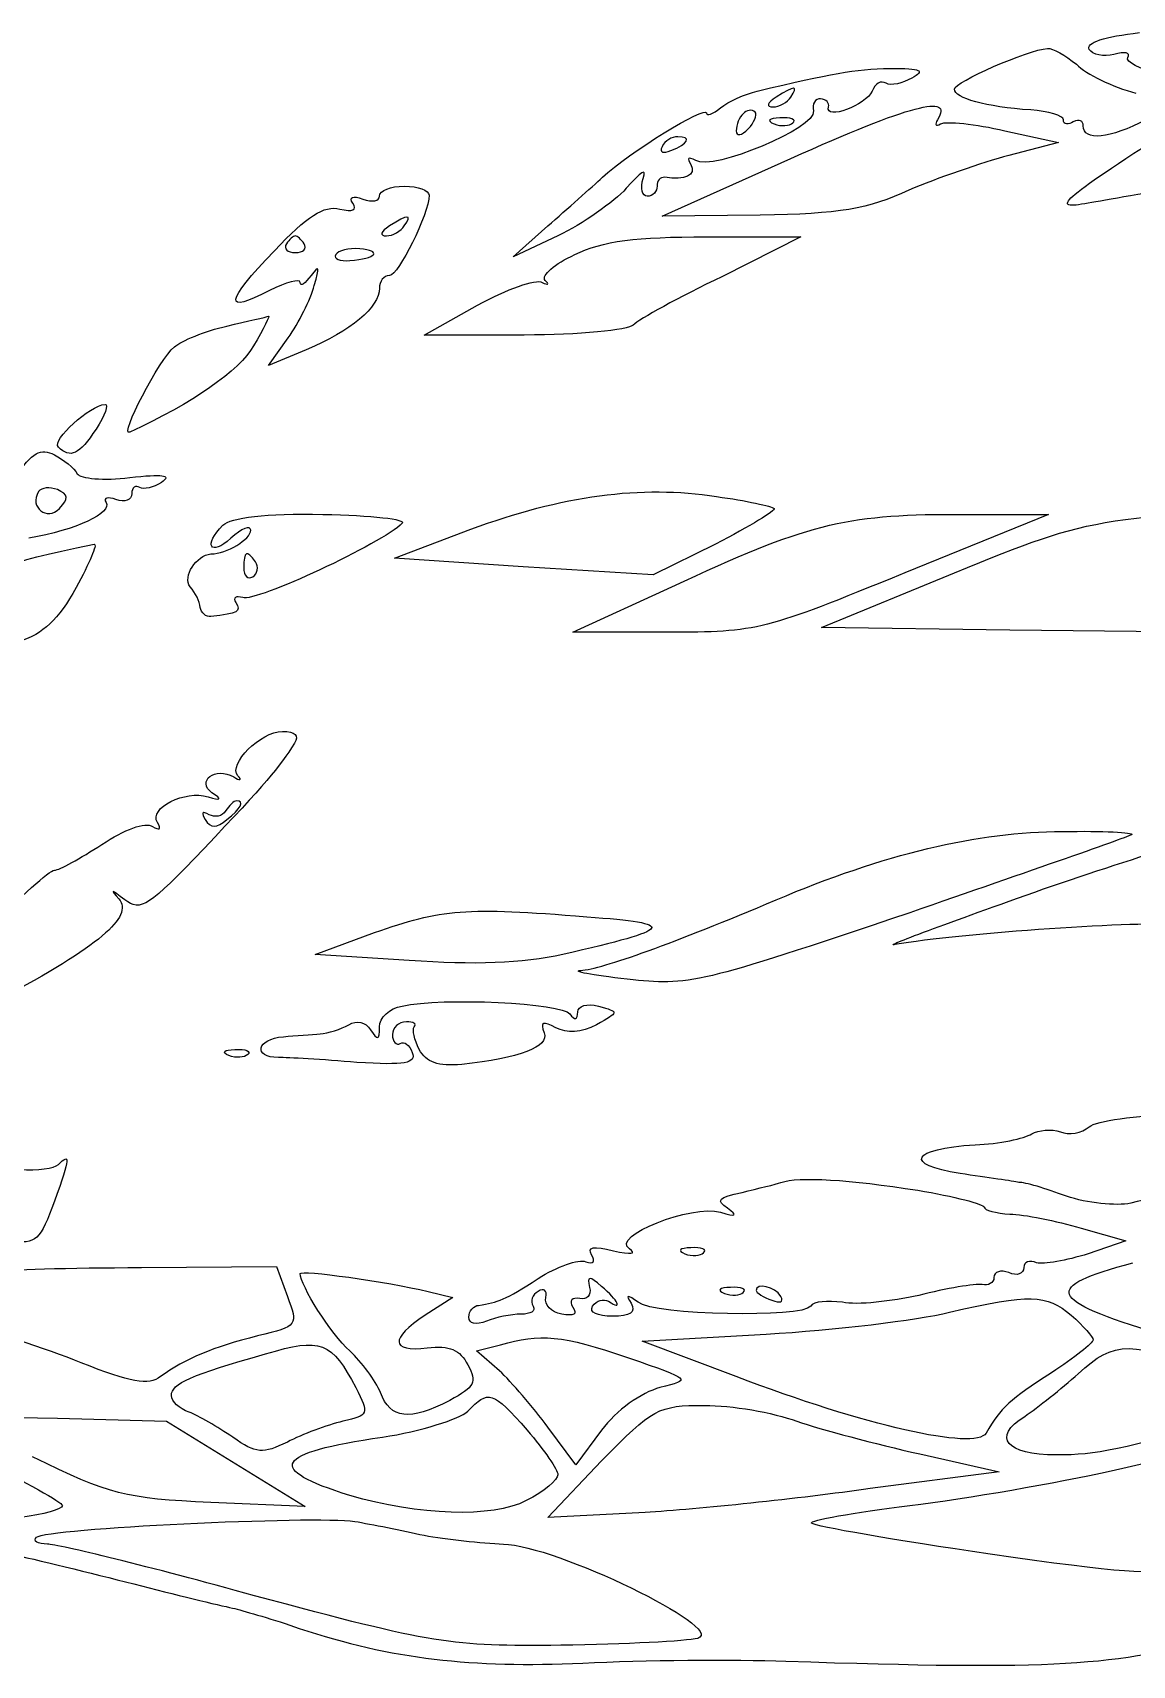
# Model space of a CAD drawing. Header units: millimetres. Extents: x -264 to 389, y -90 to 473.
# Drawn here: x 26.1 to 102.2, y -77.2 to 35.8 of the extents above; entities that cross this region are included whole.
import ezdxf

# ---------------------------------------------------------------- set-up
doc = ezdxf.new("R2010")
doc.units = ezdxf.units.MM
doc.layers.get('0').update_dxf_attribs({"linetype": 'CONTINUOUS'})

msp = doc.modelspace()

# ---------------------------------------------------------------- linework, layer by layer
for p, q in [((93.42, 29), (97.12, 28.18)), ((97.12, 28.18), (93.69, 27.29)), ((69.69, 23.1), (78.6, 27.08)), ((76.48, 23.17), (69.69, 23.1)), ((59.4, 20.29), (61.8, 22.42)), ((62.49, 21.73), (59.4, 20.29)), ((72.77, 21.66), (79.29, 21.66)), ((79.29, 21.66), (73.87, 18.92)), ((53.23, 14.87), (56.93, 16.93)), ((60.16, 14.87), (53.23, 14.87)), ((42.46, 12.75), (43.83, 14.67)), ((45.07, 13.84), (42.46, 12.75)), ((96.43, 2.46), (86.49, -1.59)), ((89.92, 2.46), (96.43, 2.46)), ((51.17, -0.56), (56.45, 1.43)), ((73.39, 0.4), (69.07, -1.72)), ((60.09, -1.17), (51.17, -0.56)), ((69.07, -1.72), (60.09, -1.17)), ((80.73, -5.36), (89.92, -1.59)), ((63.52, -5.7), (70.37, -2.55)), ((93.76, -5.56), (80.73, -5.36)), ((106.86, -5.7), (93.76, -5.56)), ((70.03, -5.7), (63.52, -5.7)), ((45.69, -27.99), (49.8, -26.48)), ((52.2, -28.4), (45.69, -27.99)), ((98.7, -46.92), (101.78, -47.81)), ((101.78, -47.81), (99.18, -48.7)), ((33.68, -49.66), (43.01, -49.59)), ((43.01, -49.59), (43.77, -51.65)), ((55.22, -51.72), (53.3, -52.95)), ((53.5, -51.31), (55.22, -51.72)), ((56.86, -55.42), (58.51, -55.01)), ((68.32, -54.74), (76.89, -54.26)), ((74.83, -57.2), (68.32, -54.74)), ((58.44, -56.79), (56.86, -55.42)), ((20.31, -59.95), (27.85, -60.08)), ((27.85, -60.08), (35.4, -60.29)), ((35.4, -60.29), (40.2, -63.24)), ((63.72, -63.31), (61.8, -60.7)), ((65.51, -60.91), (63.72, -63.31)), ((40.2, -63.24), (45, -66.19)), ((61.8, -66.94), (65.51, -63.03)), ((87.52, -62.55), (93.01, -63.79)), ((100.76, -63.72), (107.41, -62.21)), ((93.01, -63.79), (84.09, -64.95)), ((45, -66.19), (38.48, -65.91)), ((68.52, -66.6), (61.8, -66.94))]:
    msp.add_line(p, q)
for points in [[(99.25, 34.62), (98.97, 35.1), (100.34, 35.52), (102.74, 35.79)], [(89.92, 31.88), (89.92, 32.36), (94.99, 34.62), (96.37, 34.69)], [(96.37, 34.69), (96.71, 34.76), (97.6, 34.21), (98.36, 33.6)], [(100.96, 34.28), (100.28, 34.08), (99.45, 34.28), (99.25, 34.62)], [(101.92, 34.08), (102.13, 34.42), (101.72, 34.49), (100.96, 34.28)], [(104.18, 32.91), (102.74, 33.25), (101.72, 33.8), (101.92, 34.08)], [(76.27, 31.74), (81.42, 32.98), (82.99, 33.25), (85.46, 33.32)], [(85.46, 33.32), (87.66, 33.32), (87.93, 33.18), (86.97, 32.64)], [(98.36, 33.6), (99.04, 32.91), (100.89, 32.02), (102.47, 31.61)], [(73.74, 30.58), (74.28, 31.06), (75.45, 31.54), (76.27, 31.74)], [(78.6, 31.33), (79.15, 32.16), (78.88, 32.16), (77.58, 31.33)], [(84.23, 31.74), (83.82, 30.78), (80.94, 29.69), (81.21, 30.65)], [(85.19, 32.29), (84.84, 32.5), (84.43, 32.29), (84.23, 31.74)], [(86.97, 32.64), (86.35, 32.29), (85.53, 32.09), (85.19, 32.29)], [(95.2, 30.44), (92.11, 30.65), (89.92, 31.26), (89.92, 31.88)], [(72.77, 30.24), (72.77, 29.96), (73.19, 30.17), (73.74, 30.58)], [(77.58, 31.33), (76.96, 30.92), (76.89, 30.65), (77.37, 30.65)], [(77.37, 30.65), (77.78, 30.65), (78.4, 30.99), (78.6, 31.33)], [(78.6, 27.08), (86.83, 30.78), (89.92, 31.61), (88.75, 29.76)], [(80.66, 31.2), (80.32, 31.26), (80.04, 30.85), (80.18, 30.37)], [(81.21, 30.65), (81.28, 30.92), (81.07, 31.2), (80.66, 31.2)], [(65.57, 25.78), (67.36, 27.49), (72.77, 30.78), (72.77, 30.24)], [(80.18, 30.37), (80.39, 29.21), (73.19, 26.19), (72.02, 26.94)], [(75.31, 30.17), (75.04, 29.96), (74.83, 29.41), (74.83, 29)], [(76.14, 30.3), (75.93, 30.51), (75.52, 30.44), (75.31, 30.17)], [(75.66, 29.14), (76.07, 29.55), (76.27, 30.1), (76.14, 30.3)], [(77.85, 29.89), (77.1, 29.89), (76.89, 29.69), (77.44, 29.48)], [(77.44, 29.48), (77.92, 29.28), (78.54, 29.34), (78.74, 29.55)], [(78.74, 29.55), (79.02, 29.76), (78.6, 29.96), (77.85, 29.89)], [(88.75, 29.76), (88.55, 29.41), (88.62, 29.28), (88.96, 29.48)], [(88.96, 29.48), (89.37, 29.69), (91.36, 29.48), (93.42, 29)], [(97.46, 29.76), (97.46, 30.03), (96.43, 30.37), (95.2, 30.44)], [(98.15, 29.62), (97.81, 29.41), (97.46, 29.41), (97.46, 29.76)], [(98.84, 29.34), (98.84, 29.69), (98.56, 29.82), (98.15, 29.62)], [(103.16, 29.76), (100.69, 28.45), (98.84, 28.25), (98.84, 29.34)], [(70.79, 28.59), (70.37, 28.59), (69.89, 28.32), (69.69, 27.9)], [(70.31, 27.63), (71.54, 28.11), (71.75, 28.59), (70.79, 28.59)], [(74.83, 29), (74.83, 28.59), (75.18, 28.66), (75.66, 29.14)], [(99.18, 23.99), (96.5, 23.51), (97.12, 24.06), (104.94, 29.14)], [(69.69, 27.9), (69.48, 27.49), (69.76, 27.42), (70.31, 27.63)], [(93.69, 27.29), (91.84, 26.81), (88.69, 25.71), (86.77, 24.89)], [(68.39, 25.71), (68.66, 26.46), (68.25, 26.19), (67.22, 25.02)], [(71.68, 26.67), (72.09, 25.91), (71.27, 25.57), (69.89, 25.78)], [(72.02, 26.94), (71.47, 27.22), (71.4, 27.15), (71.68, 26.67)], [(50.14, 24.47), (50.14, 24.89), (50.9, 25.16), (51.86, 25.16)], [(51.86, 25.16), (52.82, 25.16), (53.57, 24.89), (53.57, 24.54)], [(61.8, 22.42), (63.11, 23.58), (64.82, 25.09), (65.57, 25.78)], [(67.22, 25.02), (66.33, 24.06), (64.2, 22.55), (62.49, 21.73)], [(68.66, 24.47), (68.32, 24.47), (68.18, 25.02), (68.39, 25.71)], [(69.35, 25.16), (69.35, 24.82), (69.07, 24.47), (68.66, 24.47)], [(69.89, 25.78), (69.55, 25.78), (69.35, 25.57), (69.35, 25.16)], [(86.77, 24.89), (83.95, 23.58), (81.96, 23.24), (76.48, 23.17)], [(106.24, 25.16), (103.5, 24.75), (100.34, 24.2), (99.18, 23.99)], [(47.4, 23.58), (48.29, 23.38), (48.63, 23.51), (48.29, 23.99)], [(48.29, 23.99), (48.02, 24.41), (48.29, 24.54), (48.98, 24.27)], [(48.98, 24.27), (49.66, 24.06), (50.14, 24.13), (50.14, 24.47)], [(53.57, 24.54), (53.57, 23.24), (51.45, 18.99), (50.83, 18.99)], [(42.87, 20.7), (45.14, 23.1), (46.3, 23.86), (47.4, 23.58)], [(51.86, 22.42), (52.41, 23.24), (52.13, 23.24), (50.83, 22.42)], [(44.31, 21.73), (44.18, 21.73), (43.9, 21.46), (43.7, 21.18)], [(44.93, 21.18), (44.73, 21.46), (44.45, 21.73), (44.31, 21.73)], [(50.83, 22.42), (50.21, 22.01), (50.14, 21.73), (50.62, 21.73)], [(50.62, 21.73), (51.04, 21.73), (51.65, 22.07), (51.86, 22.42)], [(63.65, 20.43), (65.57, 21.39), (67.91, 21.66), (72.77, 21.66)], [(42.53, 17.96), (39.31, 16.25), (39.45, 17.14), (42.87, 20.7)], [(43.7, 21.18), (43.49, 20.84), (43.77, 20.57), (44.31, 20.57)], [(44.31, 20.57), (44.86, 20.57), (45.14, 20.84), (44.93, 21.18)], [(47.13, 20.43), (46.92, 20.15), (47.4, 19.95), (48.09, 20.02)], [(48.77, 20.84), (48.02, 20.91), (47.26, 20.7), (47.13, 20.43)], [(48.09, 20.02), (49.94, 20.15), (50.35, 20.7), (48.77, 20.84)], [(61.6, 18.65), (61.32, 18.99), (62.28, 19.81), (63.65, 20.43)], [(45.62, 18.3), (46.03, 19.61), (45.96, 19.74), (45.41, 18.99)], [(44.66, 18.51), (44.66, 18.78), (43.7, 18.51), (42.53, 17.96)], [(43.83, 14.67), (44.52, 15.7), (45.41, 17.34), (45.62, 18.3)], [(45.41, 18.99), (45, 18.44), (44.66, 18.17), (44.66, 18.51)], [(50.14, 18.1), (50.14, 16.79), (48.15, 15.15), (45.07, 13.84)], [(50.83, 18.99), (50.42, 18.99), (50.14, 18.58), (50.14, 18.1)], [(56.93, 16.93), (58.92, 18.03), (60.98, 18.78), (61.39, 18.51)], [(61.39, 18.51), (61.8, 18.3), (61.94, 18.37), (61.6, 18.65)], [(73.87, 18.92), (70.85, 17.48), (68.11, 15.97), (67.7, 15.56)], [(39.58, 15.49), (41.02, 15.83), (42.33, 16.11), (42.46, 16.18)], [(42.46, 16.18), (42.6, 16.25), (42.12, 15.28), (41.43, 14.12)], [(35.95, 14.05), (36.43, 14.46), (38.07, 15.15), (39.58, 15.49)], [(67.7, 15.56), (67.36, 15.22), (63.93, 14.87), (60.16, 14.87)], [(32.86, 8.15), (32.11, 7.81), (34.92, 13.23), (35.95, 14.05)], [(41.43, 14.12), (40.47, 12.4), (37.18, 10.14), (32.86, 8.15)], [(27.92, 7.12), (27.44, 7.6), (30.12, 10), (31.15, 10.07)], [(31.15, 10.07), (31.42, 10.07), (31.15, 9.32), (30.53, 8.36)], [(30.53, 8.36), (29.36, 6.58), (28.75, 6.3), (27.92, 7.12)], [(24.91, 5), (26.14, 6.78), (26.69, 7.06), (27.65, 6.58)], [(27.65, 6.58), (28.27, 6.23), (29.02, 5.68), (29.23, 5.27)], [(29.23, 5.27), (29.43, 4.93), (31.08, 4.79), (32.86, 5)], [(32.86, 5), (35.12, 5.27), (35.81, 5.2), (35.06, 4.66)], [(35.06, 4.66), (34.51, 4.31), (33.82, 4.17), (33.55, 4.31)], [(26.55, 4.04), (25.87, 2.94), (27.17, 1.98), (27.99, 2.87)], [(27.85, 4.17), (27.31, 4.38), (26.76, 4.31), (26.55, 4.04)], [(27.99, 2.87), (28.68, 3.56), (28.61, 3.83), (27.85, 4.17)], [(31.9, 3.49), (31.35, 3.69), (31.01, 3.63), (31.22, 3.28)], [(33, 3.9), (33, 3.42), (32.52, 3.28), (31.9, 3.49)], [(33.55, 4.31), (33.27, 4.52), (33, 4.31), (33, 3.9)], [(56.45, 1.43), (62.76, 3.76), (68.25, 4.52), (73.46, 3.69)], [(73.46, 3.69), (75.52, 3.42), (77.3, 3.01), (77.44, 2.87)], [(31.22, 3.28), (31.7, 2.6), (29.16, 1.36), (25.87, 0.81)], [(39.31, 1.71), (39.86, 2.25), (42.26, 2.53), (46.23, 2.46)], [(46.23, 2.46), (49.59, 2.39), (52.06, 2.12), (51.72, 1.84)], [(70.37, -2.55), (79.63, 1.77), (82.31, 2.46), (89.92, 2.46)], [(77.44, 2.87), (77.58, 2.73), (75.79, 1.64), (73.39, 0.4)], [(89.92, -1.59), (99.86, 2.46), (99.59, 2.39), (120.1, 3.08)], [(38.48, -0.28), (39.58, -0.28), (41.23, 0.75), (41.23, 1.36)], [(39.86, 0.81), (38.42, -0.49), (37.94, 0.33), (39.31, 1.71)], [(41.23, 1.36), (41.23, 1.71), (40.61, 1.5), (39.86, 0.81)], [(51.72, 1.84), (50.35, 0.47), (41.57, -3.64), (40.68, -3.3)], [(22.16, -4.47), (23.67, -0.97), (23.53, -1.04), (30.39, 0.4)], [(30.39, 0.4), (30.67, 0.4), (30.05, -0.9), (29.16, -2.61)], [(37.04, -2.55), (36.5, -1.86), (37.46, -0.35), (38.48, -0.28)], [(41.57, -0.83), (40.95, 0.06), (40.75, -0.08), (40.75, -1.24)], [(41.37, -1.86), (41.71, -1.65), (41.78, -1.17), (41.57, -0.83)], [(40.75, -1.24), (40.75, -1.79), (41.02, -2.07), (41.37, -1.86)], [(86.49, -1.59), (76.75, -5.56), (76.41, -5.7), (70.03, -5.7)], [(29.16, -2.61), (27.92, -4.81), (26.83, -5.84), (25.25, -6.32)], [(37.73, -3.99), (37.73, -3.57), (37.39, -2.96), (37.04, -2.55)], [(40.68, -3.3), (40.2, -3.16), (39.99, -3.3), (40.2, -3.64)], [(38.48, -4.6), (38.14, -4.67), (37.8, -4.33), (37.73, -3.99)], [(40.2, -3.64), (40.61, -4.26), (40.34, -4.4), (38.48, -4.6)], [(44.25, -13.38), (43.22, -15.03), (42.26, -16.19), (38, -20.65)], [(40.34, -15.64), (39.65, -14.82), (41.91, -12.56), (43.42, -12.56)], [(43.42, -12.56), (44.31, -12.56), (44.59, -12.83), (44.25, -13.38)], [(38.55, -16.81), (37.46, -15.99), (38.76, -14.96), (40.06, -15.71)], [(40.06, -15.71), (40.47, -15.99), (40.68, -15.92), (40.34, -15.64)], [(38.28, -17.08), (39.17, -17.36), (39.31, -17.29), (38.55, -16.81)], [(34.78, -18.87), (34.16, -17.84), (36.7, -16.6), (38.28, -17.08)], [(39.51, -18.04), (39.24, -18.46), (38.76, -18.52), (38.35, -18.32)], [(40.27, -17.36), (40.06, -17.36), (39.72, -17.7), (39.51, -18.04)], [(39.58, -18.66), (40.54, -17.91), (40.82, -17.36), (40.27, -17.36)], [(30.94, -20.38), (32.45, -19.35), (33.96, -18.8), (34.44, -19.14)], [(34.44, -19.14), (34.92, -19.42), (35.06, -19.35), (34.78, -18.87)], [(38.35, -18.32), (37.87, -18.04), (37.8, -18.18), (38.07, -18.66)], [(38.07, -18.66), (38.48, -19.28), (38.83, -19.28), (39.58, -18.66)], [(96.09, -23.46), (102.68, -21.2), (109.47, -19.07), (111.18, -18.8)], [(77.58, -24.22), (84.98, -21.06), (91.57, -19.49), (97.4, -19.49)], [(102.2, -19.69), (102.06, -19.83), (95.13, -22.23), (86.83, -25.11)], [(97.4, -19.49), (100.21, -19.42), (102.33, -19.55), (102.2, -19.69)], [(27.65, -22.16), (27.99, -22.16), (29.43, -21.34), (30.94, -20.38)], [(38, -20.65), (34.16, -24.7), (33.62, -25.04), (32.52, -24.22)], [(23.12, -26.27), (25.25, -24.01), (27.31, -22.16), (27.65, -22.16)], [(32.52, -24.22), (31.56, -23.46), (31.49, -23.46), (32.11, -24.15)], [(85.81, -27.3), (84.84, -27.51), (89.51, -25.79), (96.09, -23.46)], [(32.11, -24.15), (33.14, -25.38), (30.74, -27.44), (23.88, -31.08)], [(64.07, -29.09), (65.51, -29.02), (70.58, -27.17), (77.58, -24.22)], [(49.8, -26.48), (54.4, -24.83), (56.11, -24.7), (64.48, -25.38)], [(64.48, -25.38), (70.85, -25.86), (70.58, -26.21), (62.83, -27.99)], [(86.83, -25.11), (72.16, -30.05), (71.61, -30.18), (67.29, -29.7)], [(105.21, -26), (103.43, -25.59), (90.26, -26.55), (85.81, -27.3)], [(62.83, -27.99), (60.02, -28.61), (56.66, -28.74), (52.2, -28.4)], [(67.29, -29.7), (64.82, -29.43), (63.38, -29.15), (64.07, -29.09)], [(50.14, -33), (50.14, -32.38), (50.83, -31.69), (51.72, -31.56)], [(51.72, -31.56), (54.46, -30.94), (62.83, -31.35), (63.31, -32.1)], [(63.86, -31.97), (63.86, -31.56), (64.48, -31.35), (65.3, -31.56)], [(65.3, -31.56), (66.74, -31.97), (66.74, -31.97), (65.16, -32.86)], [(48.02, -32.86), (48.57, -32.52), (49.18, -32.65), (49.53, -33.2)], [(52, -32.65), (51.45, -32.65), (51.04, -33.06), (51.04, -33.54)], [(52.54, -33), (52.75, -32.79), (52.48, -32.65), (52, -32.65)], [(62.35, -33.06), (61.46, -32.58), (61.25, -32.65), (61.53, -33.41)], [(63.31, -32.1), (63.65, -32.58), (63.86, -32.52), (63.86, -31.97)], [(43.15, -35.12), (41.37, -35.12), (41.64, -33.82), (43.49, -33.68)], [(43.49, -33.68), (44.31, -33.61), (45.48, -33.54), (46.03, -33.48)], [(46.03, -33.48), (46.58, -33.48), (47.47, -33.13), (48.02, -32.86)], [(49.53, -33.2), (50.01, -33.96), (50.14, -33.96), (50.14, -33)], [(51.04, -33.54), (51.04, -34.02), (51.31, -34.3), (51.58, -34.16)], [(52.89, -34.57), (52.54, -33.89), (52.41, -33.2), (52.54, -33)], [(61.53, -33.41), (61.94, -34.37), (59.81, -35.19), (55.84, -35.6)], [(65.16, -32.86), (64.07, -33.41), (63.11, -33.48), (62.35, -33.06)], [(39.72, -34.98), (39.17, -34.78), (39.38, -34.57), (40.13, -34.57)], [(41.02, -34.92), (40.82, -35.12), (40.2, -35.19), (39.72, -34.98)], [(40.13, -34.57), (40.89, -34.5), (41.3, -34.71), (41.02, -34.92)], [(52.41, -34.78), (52.68, -35.53), (51.93, -35.67), (48.57, -35.46)], [(51.58, -34.16), (51.86, -33.96), (52.2, -34.23), (52.41, -34.78)], [(55.84, -35.6), (54.19, -35.74), (53.37, -35.46), (52.89, -34.57)], [(48.57, -35.46), (46.23, -35.26), (43.77, -35.12), (43.15, -35.12)], [(99.25, -39.92), (99.73, -39.51), (102.47, -39.1), (105.35, -39.1)], [(91.36, -41.16), (93.01, -41.09), (94.79, -40.74), (95.27, -40.4)], [(95.27, -40.4), (95.75, -40.13), (96.64, -40.06), (97.26, -40.26)], [(97.26, -40.26), (97.81, -40.54), (98.77, -40.33), (99.25, -39.92)], [(90.33, -43.15), (86.35, -42.53), (86.9, -41.43), (91.36, -41.16)], [(25.25, -42.87), (26.48, -42.94), (27.65, -42.8), (27.92, -42.53)], [(27.92, -42.53), (28.75, -41.71), (28.75, -41.98), (27.65, -45.07)], [(75.24, -44.45), (76.34, -44.17), (77.58, -43.9), (77.92, -43.76)], [(77.92, -43.76), (79.15, -43.35), (82.65, -43.56), (87.38, -44.31)], [(94.38, -43.76), (94.03, -43.69), (92.18, -43.42), (90.33, -43.15)], [(97.67, -44.72), (96.23, -44.17), (94.79, -43.76), (94.38, -43.76)], [(27.65, -45.07), (26.69, -47.74), (26.35, -48.08), (24.63, -47.81)], [(74.22, -45.55), (73.39, -45), (73.6, -44.79), (75.24, -44.45)], [(87.38, -44.31), (89.92, -44.72), (91.98, -45.27), (91.98, -45.48)], [(102.13, -45.2), (101.1, -45.41), (99.11, -45.2), (97.67, -44.72)], [(103.02, -45.41), (103.7, -44.93), (103.43, -44.86), (102.13, -45.2)], [(67.43, -48.36), (66.12, -47.47), (71.75, -45.27), (73.74, -45.82)], [(73.74, -45.82), (74.83, -46.16), (74.97, -46.09), (74.22, -45.55)], [(91.98, -45.48), (91.98, -45.68), (92.8, -45.89), (93.76, -45.96)], [(93.76, -45.96), (94.72, -45.96), (96.98, -46.44), (98.7, -46.92)], [(64.82, -48.77), (64.48, -48.22), (64.96, -48.15), (66.33, -48.49)], [(66.33, -48.49), (67.56, -48.77), (67.97, -48.7), (67.43, -48.36)], [(71.68, -48.29), (70.92, -48.29), (70.72, -48.49), (71.27, -48.7)], [(72.57, -48.63), (72.84, -48.43), (72.43, -48.22), (71.68, -48.29)], [(23.74, -49.93), (24.15, -49.8), (28.61, -49.66), (33.68, -49.66)], [(61.12, -50.41), (62.42, -49.59), (63.93, -49.04), (64.41, -49.25)], [(64.41, -49.25), (64.96, -49.45), (65.09, -49.25), (64.82, -48.77)], [(71.27, -48.7), (71.75, -48.91), (72.36, -48.84), (72.57, -48.63)], [(94.72, -49.66), (94.72, -50.07), (94.24, -50.28), (93.69, -50)], [(95.61, -49.32), (95.13, -49.11), (94.72, -49.25), (94.72, -49.66)], [(99.18, -48.7), (97.67, -49.18), (96.09, -49.45), (95.61, -49.32)], [(104.12, -54.26), (96.3, -51.85), (95.95, -51.03), (102.26, -49.32)], [(44.66, -50.07), (44.66, -49.8), (50.69, -50.62), (53.5, -51.31)], [(48.09, -55.42), (46.78, -54.26), (44.66, -50.89), (44.66, -50.07)], [(57, -52.27), (58.37, -52.06), (58.78, -51.92), (61.12, -50.41)], [(65.51, -50.96), (64.68, -50.21), (64.48, -50.21), (64.68, -51.03)], [(91.84, -50.83), (91.36, -50.76), (89.37, -51.1), (87.45, -51.58)], [(92.66, -50.35), (92.66, -50.69), (92.25, -50.96), (91.84, -50.83)], [(93.69, -50), (93.14, -49.8), (92.66, -49.93), (92.66, -50.35)], [(43.77, -51.65), (44.52, -53.64), (44.52, -53.71), (41.71, -54.39)], [(61.12, -51.31), (60.7, -51.51), (60.57, -51.99), (60.77, -52.33)], [(61.66, -51.72), (61.73, -51.24), (61.53, -51.03), (61.12, -51.31)], [(62.76, -52.88), (62.01, -52.75), (61.53, -52.2), (61.66, -51.72)], [(64, -51.79), (63.45, -51.72), (63.24, -51.92), (63.52, -52.4)], [(64.68, -51.03), (64.82, -51.58), (64.48, -51.92), (64, -51.79)], [(64.89, -52.33), (65.16, -51.92), (65.64, -51.79), (65.99, -51.99)], [(65.99, -51.99), (67.01, -52.68), (66.67, -51.92), (65.51, -50.96)], [(68.04, -52.06), (67.29, -51.51), (67.15, -51.51), (67.56, -52.13)], [(74.42, -51.03), (73.67, -51.03), (73.46, -51.24), (74.01, -51.44)], [(74.01, -51.44), (74.49, -51.65), (75.11, -51.58), (75.31, -51.37)], [(75.31, -51.37), (75.59, -51.17), (75.18, -50.96), (74.42, -51.03)], [(77.92, -51.65), (77.51, -50.96), (76.2, -50.69), (76.2, -51.24)], [(76.2, -51.24), (76.2, -51.37), (76.68, -51.72), (77.3, -51.92)], [(77.3, -51.92), (77.85, -52.13), (78.12, -52.06), (77.92, -51.65)], [(87.45, -51.58), (85.6, -51.99), (83.2, -52.27), (82.17, -52.06)], [(89.58, -52.75), (95.2, -51.44), (96.23, -51.51), (98.01, -52.95)], [(53.3, -52.95), (50.83, -54.6), (50.9, -55.49), (53.44, -55.22)], [(56.32, -53.09), (56.32, -52.68), (56.66, -52.27), (57, -52.27)], [(57.55, -53.36), (56.8, -53.64), (56.32, -53.57), (56.32, -53.09)], [(59.95, -52.88), (59.26, -52.88), (58.17, -53.09), (57.55, -53.36)], [(60.77, -52.33), (60.98, -52.68), (60.57, -52.88), (59.95, -52.88)], [(63.52, -52.4), (63.86, -52.88), (63.59, -53.02), (62.76, -52.88)], [(66.26, -53.02), (65.23, -53.02), (64.61, -52.75), (64.89, -52.33)], [(67.56, -52.13), (67.91, -52.75), (67.49, -53.02), (66.26, -53.02)], [(79.98, -52.33), (79.43, -53.16), (69.14, -52.95), (68.04, -52.06)], [(76.89, -54.26), (81.62, -53.98), (87.31, -53.3), (89.58, -52.75)], [(82.17, -52.06), (81.14, -51.92), (80.18, -51.99), (79.98, -52.33)], [(98.01, -52.95), (98.84, -53.71), (99.52, -54.46), (99.52, -54.67)], [(29.5, -56.24), (27.1, -55.28), (23.12, -53.98), (20.65, -53.3)], [(41.71, -54.39), (38.62, -55.15), (36.7, -55.97), (34.99, -57.2)], [(42.26, -55.63), (46.1, -54.46), (46.85, -54.8), (48.5, -57.96)], [(53.44, -55.22), (55.01, -55.01), (55.7, -55.35), (56.25, -56.38)], [(58.51, -55.01), (61.25, -54.19), (62.76, -54.32), (67.36, -55.9)], [(99.52, -54.67), (99.52, -54.87), (98.22, -55.9), (96.64, -56.93)], [(98.49, -57), (101.03, -54.67), (102.13, -54.67), (108.09, -57.07)], [(34.99, -57.2), (34.16, -57.82), (32.93, -57.62), (29.5, -56.24)], [(35.74, -58.51), (35.74, -57.68), (37.11, -57.07), (42.26, -55.63)], [(50.21, -58.3), (49.87, -57.48), (48.91, -56.18), (48.09, -55.42)], [(56.25, -56.38), (56.93, -57.62), (56.73, -57.89), (55.01, -58.85)], [(67.36, -55.9), (71.75, -57.41), (71.75, -57.41), (69.55, -57.96)], [(61.8, -60.7), (60.77, -59.33), (59.26, -57.55), (58.44, -56.79)], [(92.11, -61.11), (91.36, -62.35), (83.61, -60.56), (74.83, -57.2)], [(96.64, -56.93), (93.76, -58.78), (93.14, -59.33), (92.11, -61.11)], [(94.79, -59.95), (95.68, -59.33), (97.33, -58.03), (98.49, -57)], [(36.98, -59.67), (36.29, -59.4), (35.74, -58.92), (35.74, -58.51)], [(48.5, -57.96), (49.46, -59.81), (49.39, -59.88), (47.61, -60.29)], [(55.01, -58.85), (52.2, -60.29), (50.9, -60.15), (50.21, -58.3)], [(56.25, -59.6), (57.69, -58.1), (57.96, -58.16), (60.36, -60.91)], [(69.55, -57.96), (68.25, -58.3), (66.53, -59.54), (65.51, -60.91)], [(39.99, -61.39), (38.96, -60.7), (37.59, -59.88), (36.98, -59.67)], [(50.35, -61.39), (53.02, -60.98), (55.63, -60.15), (56.25, -59.6)], [(65.51, -63.03), (69.07, -59.4), (69.41, -59.19), (72.64, -59.19)], [(72.64, -59.19), (74.49, -59.19), (77.37, -59.67), (79.02, -60.29)], [(47.61, -60.29), (46.51, -60.56), (44.79, -61.18), (43.77, -61.73)], [(60.36, -60.91), (61.53, -62.28), (62.49, -63.65), (62.49, -63.99)], [(79.02, -60.29), (80.66, -60.84), (84.5, -61.87), (87.52, -62.55)], [(96.98, -62.62), (93.49, -62.62), (92.46, -61.39), (94.79, -59.95)], [(109.12, -60.08), (101.37, -62.28), (99.8, -62.62), (96.98, -62.62)], [(43.77, -61.73), (42.05, -62.55), (41.64, -62.55), (39.99, -61.39)], [(48.09, -65.43), (42.19, -63.58), (42.81, -62.48), (50.35, -61.39)], [(22.51, -62.96), (25.66, -64.47), (28.2, -65.91), (28.2, -66.12)], [(38.48, -65.91), (32.52, -65.64), (31.49, -65.37), (26.14, -62.76)], [(62.49, -63.99), (62.49, -64.34), (61.53, -65.16), (60.29, -65.78)], [(86.83, -66.12), (90.81, -65.64), (97.05, -64.54), (100.76, -63.72)], [(60.29, -65.78), (57.96, -67.01), (52.82, -66.81), (48.09, -65.43)], [(84.09, -64.95), (79.22, -65.64), (72.16, -66.39), (68.52, -66.6)], [(28.2, -66.12), (28.2, -66.39), (26.89, -66.74), (25.32, -66.94)], [(80.04, -67.35), (79.84, -67.15), (82.92, -66.6), (86.83, -66.12)], [(26.41, -68.31), (27.03, -67.7), (45.62, -66.81), (48.43, -67.22)], [(48.43, -67.22), (49.59, -67.42), (51.72, -67.83), (53.23, -68.18)], [(92.39, -69.48), (85.81, -68.52), (80.25, -67.56), (80.04, -67.35)], [(27.17, -68.79), (26.48, -68.79), (26.14, -68.59), (26.41, -68.31)], [(41.5, -72.36), (34.3, -70.37), (27.85, -68.79), (27.17, -68.79)], [(53.23, -68.18), (54.74, -68.45), (57.21, -68.73), (58.72, -68.79)], [(58.72, -68.79), (62.28, -68.86), (74.22, -74.62), (72.16, -75.31)], [(24.91, -69.55), (26.89, -69.96), (30.87, -70.99), (33.68, -71.67)], [(104.32, -70.37), (104.32, -70.99), (101.3, -70.78), (92.39, -69.48)], [(33.68, -71.67), (36.5, -72.43), (39.45, -73.11), (40.13, -73.25)], [(40.13, -73.25), (40.89, -73.46), (42.87, -74.01), (44.59, -74.62)], [(62.69, -75.79), (55.01, -75.86), (53.98, -75.72), (41.5, -72.36)], [(44.59, -74.62), (51.04, -76.75), (56.52, -77.37), (64.2, -77.02)], [(72.16, -75.31), (71.4, -75.51), (67.15, -75.72), (62.69, -75.79)], [(78.26, -76.89), (97.05, -77.5), (101.03, -77.23), (108.44, -75.17)], [(64.2, -77.02), (68.39, -76.82), (74.7, -76.75), (78.26, -76.89)]]:
    msp.add_open_spline(points, degree=3)

doc.saveas('drawing.dxf')
